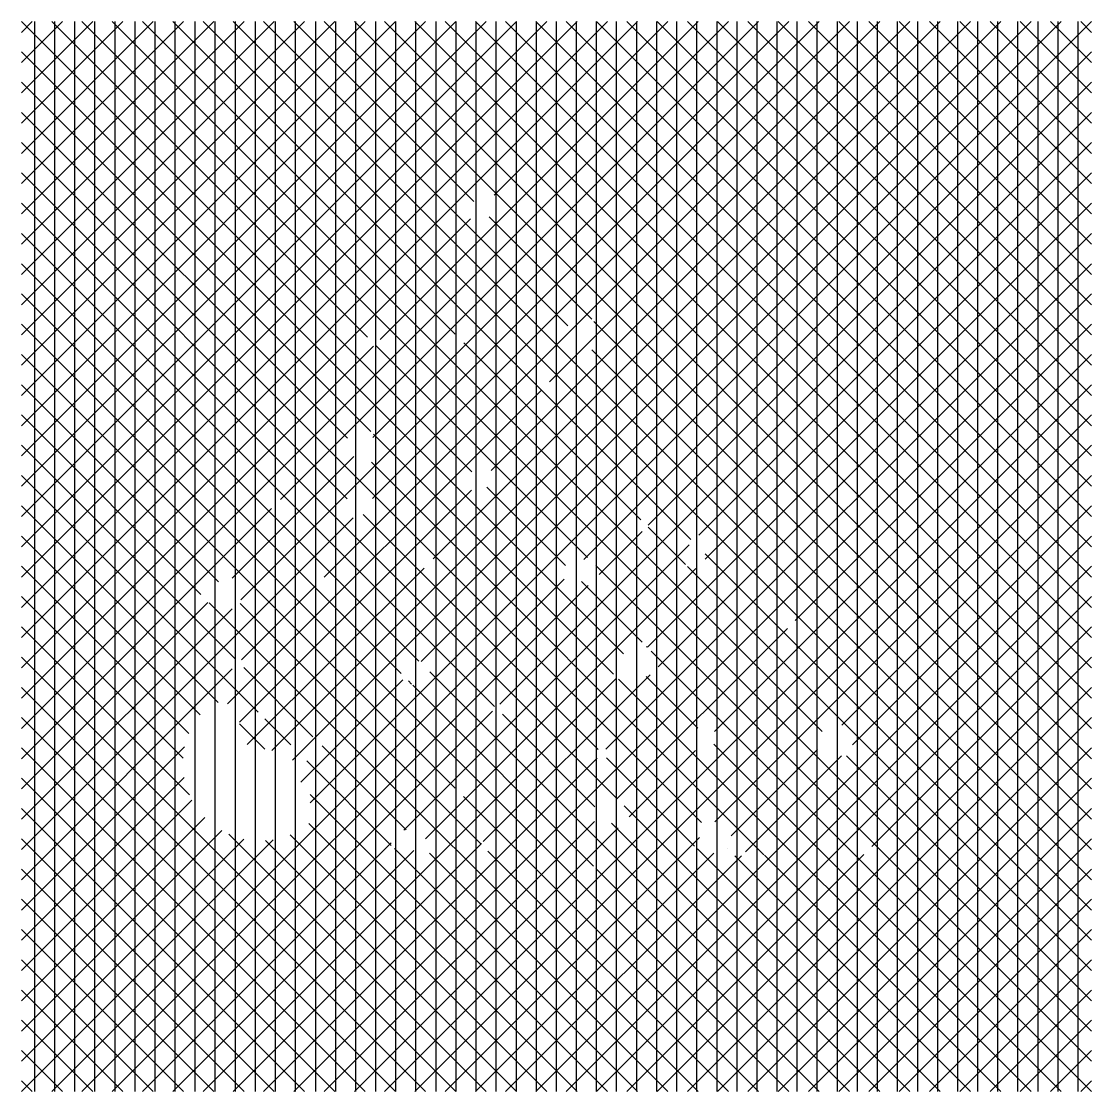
# Paper-space layout 'Layout1' of a CAD drawing. Extents: x -5 to 5, y -5 to 5.
import ezdxf

# ---------------------------------------------------------------- set-up
doc = ezdxf.new("R2010")
doc.units = 0
doc.layers.get('0').update_dxf_attribs({"linetype": 'CONTINUOUS'})
doc.layers.add('GEEL', color=2, linetype='CONTINUOUS')

# ---------------------------------------------------------------- blocks, each defined once
blk = doc.blocks.new('*X')
at = {"color": 0}
for p, q in [((-4.875, -4.999), (-4.875, 5.001)), ((-4.688, -4.999), (-4.688, 5.001)), ((-4.5, -4.999), (-4.5, 5.001)), ((-4.313, -4.999), (-4.313, 5.001)), ((-4.125, -4.999), (-4.125, 5.001)), ((-3.938, -4.999), (-3.938, 5.001)), ((-3.75, -4.999), (-3.75, 5.001)), ((-3.563, -4.999), (-3.563, 5.001)), ((-3.375, -4.999), (-3.375, 5.001)), ((-3.188, -4.999), (-3.188, 5.001)), ((-3, -4.999), (-3, 5.001)), ((-2.813, -4.999), (-2.813, 5.001)), ((-2.625, -4.999), (-2.625, 5.001)), ((-2.438, -4.999), (-2.438, 5.001)), ((-2.25, -4.999), (-2.25, 5.001)), ((-2.063, -4.999), (-2.063, 5.001)), ((-1.875, -4.999), (-1.875, 5.001)), ((-1.688, -4.999), (-1.688, 5.001)), ((-1.5, -4.999), (-1.5, 5.001)), ((-1.313, -4.999), (-1.313, 5.001)), ((-1.125, -4.999), (-1.125, 5.001)), ((-0.938, -4.999), (-0.938, 5.001)), ((-0.75, -4.999), (-0.75, 5.001)), ((-0.563, -4.999), (-0.563, 5.001)), ((-0.375, -4.999), (-0.375, 5.001)), ((-0.188, -4.999), (-0.188, 5.001)), ((0, -4.999), (0, 5.001)), ((0.187, -4.999), (0.187, 5.001)), ((0.375, -4.999), (0.375, 5.001)), ((0.562, -4.999), (0.562, 5.001)), ((0.75, -4.999), (0.75, 5.001)), ((0.937, -4.999), (0.937, 5.001)), ((1.125, -4.999), (1.125, 5.001)), ((1.312, -4.999), (1.312, 5.001)), ((1.5, -4.999), (1.5, 5.001)), ((1.687, -4.999), (1.687, 5.001)), ((1.875, -4.999), (1.875, 5.001)), ((2.062, -4.999), (2.062, 5.001)), ((2.25, -4.999), (2.25, 5.001)), ((2.437, -4.999), (2.437, 5.001)), ((2.625, -4.999), (2.625, 5.001)), ((2.812, -4.999), (2.812, 5.001)), ((3, -4.999), (3, 5.001)), ((3.187, -4.999), (3.187, 5.001)), ((3.375, -4.999), (3.375, 5.001)), ((3.562, -4.999), (3.562, 5.001)), ((3.75, -4.999), (3.75, 5.001)), ((3.937, -4.999), (3.937, 5.001)), ((4.125, -4.999), (4.125, 5.001)), ((4.312, -4.999), (4.312, 5.001)), ((4.5, -4.999), (4.5, 5.001)), ((4.687, -4.999), (4.687, 5.001)), ((4.875, -4.999), (4.875, 5.001)), ((-5, -1.606), (1.606, 5)), ((-5, -0.757), (0.757, 5)), ((-5, -0.475), (0.475, 5)), ((-5, -0.192), (0.192, 5)), ((-5, 0.091), (-0.091, 5)), ((-5, 0.374), (-0.374, 5)), ((-5, 0.657), (-0.657, 5)), ((-5, 0.94), (-0.94, 5)), ((-5, 1.223), (-1.223, 5)), ((-5, 1.505), (-1.505, 5)), ((-5, 1.788), (-1.788, 5)), ((-5, 2.071), (-2.071, 5)), ((-5, 2.354), (-2.354, 5)), ((-5, 2.637), (-2.637, 5)), ((-5, 2.92), (-2.92, 5)), ((-5, 3.202), (-3.202, 5)), ((-5, 3.485), (-3.485, 5)), ((-5, 3.768), (-3.768, 5)), ((-5, 4.051), (-4.051, 5)), ((-5, 4.334), (-4.334, 5)), ((-5, 4.617), (-4.617, 5)), ((-5, 4.899), (-4.899, 5)), ((-0.792, 0.792), (-5, 5)), ((-1.766, 2.049), (-4.717, 5)), ((5, -4.434), (-4.434, 5)), ((2.482, -1.634), (-4.151, 5)), ((-0.948, 2.079), (-3.869, 5)), ((1.255, 0.159), (-3.586, 5)), ((5, -3.303), (-3.303, 5)), ((5, -3.02), (-3.02, 5)), ((-2.949, -0.404), (2.454, 5)), ((0.105, 2.157), (-2.737, 5)), ((-2.661, -1.813), (4.151, 5)), ((-2.579, 0.533), (1.889, 5)), ((-2.468, -1.902), (4.434, 5)), ((-0.771, 3.317), (-2.454, 5)), ((-2.301, -2.301), (5, 5)), ((-2.172, -0.192), (3.02, 5)), ((5, -2.172), (-2.172, 5)), ((5, -1.889), (-1.889, 5)), ((-1.72, 0.542), (2.737, 5)), ((-1.716, 1.113), (2.172, 5)), ((-1.648, 2.029), (1.323, 5)), ((5, -1.606), (-1.606, 5)), ((5, -1.323), (-1.323, 5)), ((-1.265, -0.982), (4.717, 5)), ((-1.152, -0.02), (3.869, 5)), ((5, -1.04), (-1.04, 5)), ((5, -0.757), (-0.757, 5)), ((-0.609, 0.805), (3.586, 5)), ((-0.584, 3.376), (1.04, 5)), ((5, -0.475), (-0.475, 5)), ((5, -0.192), (-0.192, 5)), ((-0.064, 1.633), (3.303, 5)), ((5, 0.091), (0.091, 5)), ((5, 0.374), (0.374, 5)), ((5, 0.657), (0.657, 5)), ((5, 0.94), (0.94, 5)), ((5, 1.223), (1.223, 5)), ((5, 1.505), (1.505, 5)), ((5, 1.788), (1.788, 5)), ((5, 2.071), (2.071, 5)), ((5, 2.354), (2.354, 5)), ((5, 2.637), (2.637, 5)), ((5, 2.92), (2.92, 5)), ((5, 3.202), (3.202, 5)), ((5, 3.485), (3.485, 5)), ((5, 3.768), (3.768, 5)), ((5, 4.051), (4.051, 5)), ((5, 4.334), (4.334, 5)), ((5, 4.617), (4.617, 5)), ((5, 4.899), (4.899, 5)), ((0.627, -0.91), (-5, 4.717)), ((0.255, -0.027), (5, 4.717)), ((-1.734, 1.169), (-5, 4.434)), ((0.858, 0.292), (5, 4.434)), ((-1.954, 1.106), (-5, 4.151)), ((-0.53, -1.378), (5, 4.151)), ((1.355, -2.486), (-5, 3.869)), ((1.331, 0.2), (5, 3.869)), ((-1.955, 0.541), (-5, 3.586)), ((1.389, -0.025), (5, 3.586)), ((0.566, -2.263), (-5, 3.303)), ((0.849, -0.848), (5, 3.303)), ((-5, -1.04), (-0.803, 3.157)), ((0.329, 2.217), (-0.63, 3.176)), ((-0.579, -1.401), (-5, 3.02)), ((0.951, -1.029), (5, 3.02)), ((-1.285, -0.978), (-5, 2.737)), ((0.462, -1.801), (5, 2.737)), ((-1.453, -1.093), (-5, 2.454)), ((-2.454, -5), (5, 2.454)), ((2.172, -5), (-5, 2.172)), ((5, -2.454), (0.35, 2.196)), ((2.23, -0.598), (5, 2.172)), ((-5, -1.323), (-1.711, 1.966)), ((0.291, -0.008), (-1.688, 1.971)), ((0.789, 0.342), (-0.867, 1.998)), ((5, -2.737), (0.33, 1.932)), ((-0.946, -2.165), (-5, 1.889)), ((1.477, -1.635), (5, 1.889)), ((-3.157, -0.237), (-5, 1.606)), ((-1.606, -5), (5, 1.606)), ((-3.074, -1.377), (-0.138, 1.559)), ((-3.322, -0.355), (-5, 1.323)), ((-1.323, -5), (5, 1.323)), ((0.532, -1.098), (-1.709, 1.143)), ((-3.006, -0.954), (-5, 1.04)), ((1.48, -2.48), (5, 1.04)), ((-3.03, -0.201), (-1.893, 0.935)), ((1.938, -2.786), (-1.73, 0.882)), ((-2.789, -1.454), (-5, 0.757)), ((2.665, -1.577), (5, 0.757)), ((-2.963, -1.549), (-0.793, 0.621)), ((0.083, -0.083), (-0.65, 0.65)), ((-3.16, -1.365), (-5, 0.475)), ((-5, -1.889), (-2.663, 0.448)), ((2.766, -1.76), (5, 0.475)), ((-5, -2.737), (-1.901, 0.362)), ((0.388, -1.802), (-1.806, 0.392)), ((0.398, -0.168), (0.799, 0.234)), ((1.204, -0.073), (0.858, 0.274)), ((-3.33, -1.478), (-5, 0.192)), ((-1.426, -2.557), (1.241, 0.109)), ((-0.192, -5), (5, 0.192)), ((5, -3.586), (1.389, 0.025)), ((-3.436, -1.655), (-5, -0.091)), ((0.091, -5), (5, -0.091)), ((5, -4.717), (0.368, -0.085)), ((5, -3.869), (1.224, -0.092)), ((-2.889, -1.757), (-1.238, -0.107)), ((-1.224, -2.639), (1.303, -0.112)), ((-4.717, -5), (0.072, -0.211)), ((-4.434, -5), (0.297, -0.269)), ((-2.944, -0.964), (-2.252, -0.272)), ((0.799, -0.799), (0.234, -0.234)), ((-3.49, -1.884), (-5, -0.374)), ((0.374, -5), (5, -0.374)), ((-5, -2.172), (-3.257, -0.428)), ((-5, -2.454), (-3.032, -0.487)), ((1.323, -5), (-3.245, -0.432)), ((-0.705, -2.689), (-2.955, -0.439)), ((-3.429, -2.228), (-5, -0.657)), ((0.565, -2.264), (2.157, -0.671)), ((2.946, -2.711), (5, -0.657)), ((0.848, -0.848), (0.842, -0.842)), ((5, -5), (0.885, -0.885)), ((-0.94, -5), (-5, -0.94)), ((0.94, -5), (5, -0.94)), ((-5, -3.02), (-3.03, -1.05)), ((-2.276, -1.684), (-2.923, -1.036)), ((2.737, -5), (-1.185, -1.078)), ((-3.303, -5), (0.557, -1.14)), ((-2.39, -2.107), (-1.436, -1.153)), ((-1.355, -1.191), (-1.384, -1.162)), ((-0.684, -2.664), (0.874, -1.106)), ((4.434, -5), (0.58, -1.145)), ((1.321, -1.603), (0.838, -1.121)), ((-1.223, -5), (-5, -1.223)), ((0.346, -2.892), (-1.343, -1.202)), ((1.223, -5), (5, -1.223)), ((-4.151, -5), (-0.598, -1.446)), ((0.359, -2.339), (-0.506, -1.474)), ((-1.505, -5), (-5, -1.505)), ((-2.725, -1.801), (-2.963, -1.562)), ((-2.483, -1.76), (-2.726, -1.517)), ((1.505, -5), (5, -1.505)), ((-5, -3.303), (-3.475, -1.778)), ((-1.788, -5), (-5, -1.788)), ((-1.405, -2.555), (-2.191, -1.769)), ((4.717, -5), (1.469, -1.752)), ((1.788, -5), (5, -1.788)), ((-2.737, -5), (0.379, -1.884)), ((1.29, -2.705), (0.467, -1.881)), ((0.679, -2.432), (1.298, -1.813)), ((1.632, -2.611), (2.44, -1.803)), ((1.766, -2.76), (2.663, -1.862)), ((5, -4.151), (2.71, -1.861)), ((-1.544, -2.699), (-2.334, -1.908)), ((-5, -3.586), (-3.479, -2.065)), ((-2.071, -5), (-5, -2.071)), ((2.071, -5), (5, -2.071)), ((-5, -3.869), (-3.406, -2.275)), ((0.475, -5), (-2.303, -2.223)), ((1.889, -5), (-0.869, -2.242)), ((-2.354, -5), (-5, -2.354)), ((3.303, -5), (0.633, -2.33)), ((2.354, -5), (5, -2.354)), ((-5, -4.151), (-3.286, -2.438)), ((0.192, -5), (-2.313, -2.495)), ((-2.172, -5), (0.354, -2.475)), ((3.02, -5), (0.513, -2.493)), ((-5, -4.434), (-3.127, -2.561)), ((-0.657, -5), (-3.063, -2.593)), ((-1.889, -5), (0.575, -2.536)), ((-2.637, -5), (-5, -2.637)), ((-5, -4.717), (-2.923, -2.64)), ((-5, -5), (-2.646, -2.646)), ((-3.869, -5), (-1.544, -2.675)), ((-3.02, -5), (-0.7, -2.68)), ((-0.374, -5), (-2.719, -2.655)), ((-0.091, -5), (-2.49, -2.601)), ((-1.04, -5), (1.335, -2.625)), ((2.637, -5), (5, -2.637)), ((-3.586, -5), (-1.332, -2.746)), ((0.757, -5), (-1.514, -2.729)), ((1.04, -5), (-1.186, -2.773)), ((-0.757, -5), (1.47, -2.773)), ((1.606, -5), (-0.642, -2.752)), ((-0.475, -5), (1.729, -2.796)), ((0.657, -5), (2.873, -2.784)), ((3.586, -5), (1.318, -2.732)), ((1.601, -2.732), (1.6, -2.732)), ((3.869, -5), (1.665, -2.796)), ((4.151, -5), (1.943, -2.792)), ((-2.92, -5), (-5, -2.92)), ((2.454, -5), (0.369, -2.914)), ((2.92, -5), (5, -2.92)), ((-3.202, -5), (-5, -3.202)), ((3.202, -5), (5, -3.202)), ((-3.485, -5), (-5, -3.485)), ((3.485, -5), (5, -3.485)), ((-3.768, -5), (-5, -3.768)), ((3.768, -5), (5, -3.768)), ((-4.051, -5), (-5, -4.051)), ((4.051, -5), (5, -4.051)), ((-4.334, -5), (-5, -4.334)), ((4.334, -5), (5, -4.334)), ((-4.617, -5), (-5, -4.617)), ((4.617, -5), (5, -4.617)), ((-4.899, -5), (-5, -4.899)), ((4.899, -5), (5, -4.899))]:
    blk.add_line(p, q, dxfattribs=at)

psp = doc.layouts.get("Layout1")

# ---------------------------------------------------------------- block references
at = {"layer": 'GEEL', "color": 0}
psp.add_blockref('*X', (0, 0), dxfattribs=at)

doc.saveas('drawing.dxf')
